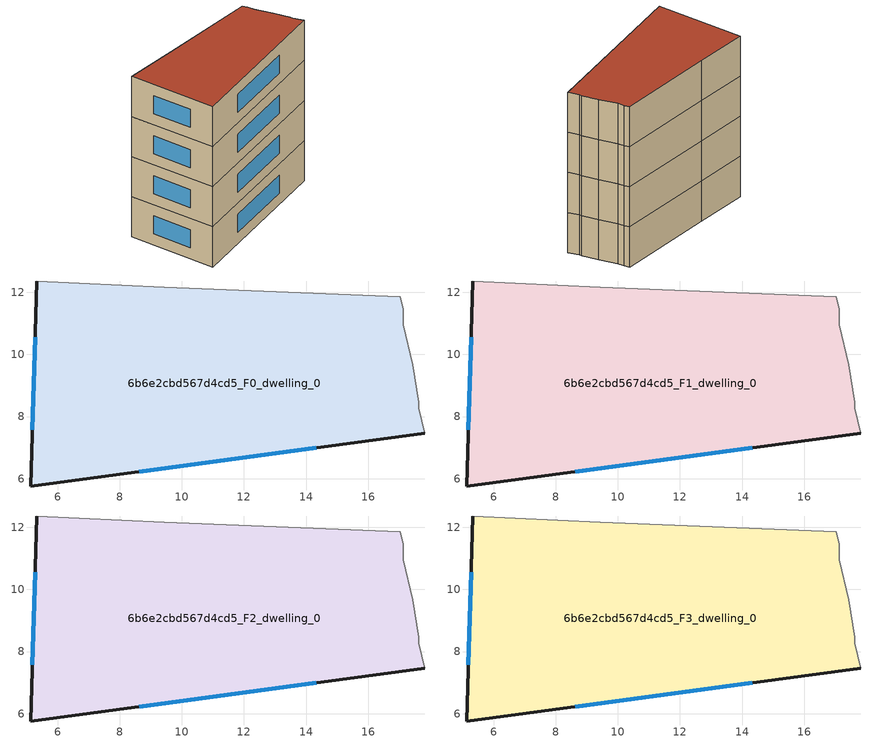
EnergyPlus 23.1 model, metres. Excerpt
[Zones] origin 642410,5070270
6b6e2cbd567d4cd5_F0_dwelling_0
 floor ground (EU_floor_Construction): 17.03,11.86 17.13,11.46 17.13,10.96 17.43,9.66 17.63,8.46 17.63,8.26 17.83,7.46 5.12,5.76 5.32,12.37 9.43,12.17 z0
 wall outside (EU_wall_Construction): 5.32,12.37 5.12,5.76 17.83,7.46 z0:3
 wall adiabatic (EU_wall_Construction): 17.83,7.46 17.63,8.26 17.63,8.46 17.43,9.66 17.13,10.96 17.13,11.46 17.03,11.86 9.43,12.17 5.32,12.37 z0:3
 window (EU_Window_Construction): 8.62,6.23 14.33,6.99 / 5.27,10.55 5.18,7.58 z0.83:2.17
6b6e2cbd567d4cd5_F1_dwelling_0
 floor to 6b6e2cbd567d4cd5_F0_dwelling_0 (EU_floor_Construction): 17.03,11.86 17.13,11.46 17.13,10.96 17.43,9.66 17.63,8.46 17.63,8.26 17.83,7.46 5.12,5.76 5.32,12.37 9.43,12.17 z3
 wall outside (EU_wall_Construction): 5.32,12.37 5.12,5.76 17.83,7.46 z3:6
 wall adiabatic (EU_wall_Construction): 17.83,7.46 17.63,8.26 17.63,8.46 17.43,9.66 17.13,10.96 17.13,11.46 17.03,11.86 9.43,12.17 5.32,12.37 z3:6
 window (EU_Window_Construction): 8.62,6.23 14.33,6.99 / 5.27,10.55 5.18,7.58 z3.83:5.17
6b6e2cbd567d4cd5_F2_dwelling_0
 floor to 6b6e2cbd567d4cd5_F1_dwelling_0 (EU_floor_Construction): 17.03,11.86 17.13,11.46 17.13,10.96 17.43,9.66 17.63,8.46 17.63,8.26 17.83,7.46 5.12,5.76 5.32,12.37 9.43,12.17 z6
 wall outside (EU_wall_Construction): 5.32,12.37 5.12,5.76 17.83,7.46 z6:9
 wall adiabatic (EU_wall_Construction): 17.83,7.46 17.63,8.26 17.63,8.46 17.43,9.66 17.13,10.96 17.13,11.46 17.03,11.86 9.43,12.17 5.32,12.37 z6:9
 window (EU_Window_Construction): 8.62,6.23 14.33,6.99 / 5.27,10.55 5.18,7.58 z6.83:8.17
6b6e2cbd567d4cd5_F3_dwelling_0
 floor to 6b6e2cbd567d4cd5_F2_dwelling_0 (EU_floor_Construction): 17.03,11.86 17.13,11.46 17.13,10.96 17.43,9.66 17.63,8.46 17.63,8.26 17.83,7.46 5.12,5.76 5.32,12.37 9.43,12.17 z9
 wall outside (EU_wall_Construction): 5.32,12.37 5.12,5.76 17.83,7.46 z9:12
 wall adiabatic (EU_wall_Construction): 17.83,7.46 17.63,8.26 17.63,8.46 17.43,9.66 17.13,10.96 17.13,11.46 17.03,11.86 9.43,12.17 5.32,12.37 z9:12
 window (EU_Window_Construction): 8.62,6.23 14.33,6.99 / 5.27,10.55 5.18,7.58 z9.83:11.17
 roof outside (EU_roof_Construction): 17.83,7.46 17.63,8.26 17.63,8.46 17.43,9.66 17.13,10.96 17.13,11.46 17.03,11.86 9.43,12.17 5.32,12.37 5.12,5.76 z12
[Building]
EU S2 Campaign: North Axis=0; Terrain=City; Solar Distribution=FullExterior
[Site:Location]
Lyon-Bron: Latitude=45.75; Longitude=5; Time Zone=1; Elevation=198
[SizingPeriod:WeatherFileDays]
AnnualSizingPeriod: Begin Month=1; Begin Day of Month=1; End Month=12; End Day of Month=31; Day of Week for Start Day=Monday; Use Weather File Daylight Saving Period=No; Use Weather File Rain and Snow Indicators=No
[MATERIAL]
EU_InternalMass_Material: Roughness=MediumRough; Thickness=0.1; Conductivity=1; Density=1800; Specific Heat=900; Thermal Absorptance=0.9; Solar Absorptance=0.7; Visible Absorptance=0.7
[MATERIAL:NOMASS] Roughness=MediumRough; Thermal Absorptance=0.9; Solar Absorptance=0.7; Visible Absorptance=0.7
Name | Thermal Resistance
EU_wall_NoMass | 0.87146
EU_roof_NoMass | 0.842276
EU_floor_NoMass | 0.496999
[WINDOWMATERIAL:SIMPLEGLAZINGSYSTEM]
EU_Window_SimpleGlazing: UFactor=2.2525; Solar Heat Gain Coefficient=0.76; Visible Transmittance=0.76
[CONSTRUCTION]
EU_wall_Construction: EU_wall_NoMass
EU_roof_Construction: EU_roof_NoMass
EU_floor_Construction: EU_floor_NoMass
EU_InternalMass_Construction: EU_InternalMass_Material
EU_Window_Construction: EU_Window_SimpleGlazing
[ZONE] Type=1; Multiplier=1; Ceiling Height=autocalculate; Floor Area=autocalculate; Part of Total Floor Area=Yes
Name | Volume
6b6e2cbd567d4cd5_F0_dwelling_0 | 201.44
6b6e2cbd567d4cd5_F1_dwelling_0; 6b6e2cbd567d4cd5_F2_dwelling_0 | 201.438
6b6e2cbd567d4cd5_F3_dwelling_0 | 604.314
[INTERNALMASS] Construction=EU_InternalMass_Construction; Surface Area=67.1464
Name | Zone or ZoneList
6b6e2cbd567d4cd5_F0_dwelling_0_EU_InternalMass | 6b6e2cbd567d4cd5_F0_dwelling_0
6b6e2cbd567d4cd5_F1_dwelling_0_EU_InternalMass | 6b6e2cbd567d4cd5_F1_dwelling_0
6b6e2cbd567d4cd5_F2_dwelling_0_EU_InternalMass | 6b6e2cbd567d4cd5_F2_dwelling_0
6b6e2cbd567d4cd5_F3_dwelling_0_EU_InternalMass | 6b6e2cbd567d4cd5_F3_dwelling_0
[OTHEREQUIPMENT] Fuel Type=Electricity; Design Level Calculation Method=Watts/Area; Power per Zone Floor Area=1; Fraction Latent=0; Fraction Radiant=0; Fraction Lost=0; Carbon Dioxide Generation Rate=0; EndUse Subcategory=EU_Step8_InternalGains
Name | Zone or ZoneList or Space or SpaceList | Schedule
EU_Step8_InternalGain_6b6e2cbd567d4cd5_F0_dwelling_0_f000 | 6b6e2cbd567d4cd5_F0_dwelling_0 | EU_Step8_GainSchedule_6b6e2cbd567d4cd5_F0_dwelling_0_f000
EU_Step8_InternalGain_6b6e2cbd567d4cd5_F1_dwelling_0_f000 | 6b6e2cbd567d4cd5_F1_dwelling_0 | EU_Step8_GainSchedule_6b6e2cbd567d4cd5_F1_dwelling_0_f000
EU_Step8_InternalGain_6b6e2cbd567d4cd5_F2_dwelling_0_f000 | 6b6e2cbd567d4cd5_F2_dwelling_0 | EU_Step8_GainSchedule_6b6e2cbd567d4cd5_F2_dwelling_0_f000
EU_Step8_InternalGain_6b6e2cbd567d4cd5_F3_dwelling_0_f000 | 6b6e2cbd567d4cd5_F3_dwelling_0 | EU_Step8_GainSchedule_6b6e2cbd567d4cd5_F3_dwelling_0_f000
[ZONEVENTILATION:DESIGNFLOWRATE] Schedule=EU_AlwaysOn; Design Flow Rate Calculation Method=AirChanges/Hour; Air Changes per Hour=0.425; Ventilation Type=Natural; Fan Pressure Rise=0; Fan Total Efficiency=1; Constant Term Coefficient=1; Temperature Term Coefficient=0; Velocity Term Coefficient=0; Velocity Squared Term Coefficient=0; Minimum Indoor Temperature=-100; Maximum Indoor Temperature=100; Delta Temperature=-100; Minimum Outdoor Temperature=-100; Maximum Outdoor Temperature=100; Maximum Wind Speed=40
Name | Zone or ZoneList or Space or SpaceList
EU_ConstantAir_6b6e2cbd567d4cd5_F0_dwelling_0 | 6b6e2cbd567d4cd5_F0_dwelling_0
EU_ConstantAir_6b6e2cbd567d4cd5_F1_dwelling_0 | 6b6e2cbd567d4cd5_F1_dwelling_0
EU_ConstantAir_6b6e2cbd567d4cd5_F2_dwelling_0 | 6b6e2cbd567d4cd5_F2_dwelling_0
EU_ConstantAir_6b6e2cbd567d4cd5_F3_dwelling_0 | 6b6e2cbd567d4cd5_F3_dwelling_0
[HVACTEMPLATE:THERMOSTAT] Constant Heating Setpoint=20; Constant Cooling Setpoint=50
EU_HeatOnly_6b6e2cbd567d4cd5_F0_dwelling_0; EU_HeatOnly_6b6e2cbd567d4cd5_F1_dwelling_0; EU_HeatOnly_6b6e2cbd567d4cd5_F2_dwelling_0; EU_HeatOnly_6b6e2cbd567d4cd5_F3_dwelling_0
[HVACTEMPLATE:ZONE:IDEALLOADSAIRSYSTEM] System Availability Schedule=EU_AlwaysOn; Maximum Heating Supply Air Temperature=50; Minimum Cooling Supply Air Temperature=13; Maximum Heating Supply Air Humidity Ratio=0.0156; Minimum Cooling Supply Air Humidity Ratio=0.0077; Heating Limit=NoLimit; Cooling Limit=NoLimit; Heating Availability Schedule=EU_AlwaysOn; Cooling Availability Schedule=EU_CoolingOff; Dehumidification Control Type=ConstantSensibleHeatRatio; Cooling Sensible Heat Ratio=0.7; Dehumidification Setpoint=60; Humidification Control Type=None; Humidification Setpoint=30; Outdoor Air Method=None; Outdoor Air Flow Rate per Person=0.00944; Outdoor Air Flow Rate per Zone Floor Area=0; Outdoor Air Flow Rate per Zone=0; Demand Controlled Ventilation Type=None; Outdoor Air Economizer Type=NoEconomizer; Heat Recovery Type=None; Sensible Heat Recovery Effectiveness=0.7; Latent Heat Recovery Effectiveness=0.65
Name | Template Thermostat
6b6e2cbd567d4cd5_F0_dwelling_0 | EU_HeatOnly_6b6e2cbd567d4cd5_F0_dwelling_0
6b6e2cbd567d4cd5_F1_dwelling_0 | EU_HeatOnly_6b6e2cbd567d4cd5_F1_dwelling_0
6b6e2cbd567d4cd5_F2_dwelling_0 | EU_HeatOnly_6b6e2cbd567d4cd5_F2_dwelling_0
6b6e2cbd567d4cd5_F3_dwelling_0 | EU_HeatOnly_6b6e2cbd567d4cd5_F3_dwelling_0
[SIZING:ZONE] Zone Cooling Design Supply Air Temperature Input Method=SupplyAirTemperature; Zone Cooling Design Supply Air Temperature=13; Zone Heating Design Supply Air Temperature Input Method=SupplyAirTemperature; Zone Heating Design Supply Air Temperature=50; Zone Cooling Design Supply Air Humidity Ratio=0.008; Zone Heating Design Supply Air Humidity Ratio=0.008; Cooling Design Air Flow Method=DesignDay; Cooling Design Air Flow Rate=0; Cooling Minimum Air Flow per Zone Floor Area=0.000762; Cooling Minimum Air Flow=0; Cooling Minimum Air Flow Fraction=0.2; Heating Design Air Flow Method=DesignDay; Heating Design Air Flow Rate=0; Heating Maximum Air Flow per Zone Floor Area=0.002032; Heating Maximum Air Flow=0.141576; Heating Maximum Air Flow Fraction=0.3; Account for Dedicated Outdoor Air System=No; Dedicated Outdoor Air System Control Strategy=NeutralSupplyAir; Dedicated Outdoor Air Low Setpoint Temperature for Design=autosize; Dedicated Outdoor Air High Setpoint Temperature for Design=autosize; Zone Load Sizing Method=Sensible Load Only No Latent Load; Zone Latent Cooling Design Supply Air Humidity Ratio Input Method=HumidityRatioDifference; Zone Cooling Design Supply Air Humidity Ratio Difference=0.005; Zone Latent Heating Design Supply Air Humidity Ratio Input Method=HumidityRatioDifference; Zone Humidification Design Supply Air Humidity Ratio Difference=0.005
6b6e2cbd567d4cd5_F0_dwelling_0; 6b6e2cbd567d4cd5_F1_dwelling_0; 6b6e2cbd567d4cd5_F2_dwelling_0; 6b6e2cbd567d4cd5_F3_dwelling_0
[SCHEDULE:CONSTANT]
Name | Hourly Value
EU_AlwaysOn | 1
EU_CoolingOff | 0
[SCHEDULE:FILE] Column Number=1; Rows to Skip at Top=0; Number of Hours of Data=8760; Column Separator=Comma; Interpolate to Timestep=No; Minutes per Item=60; Adjust Schedule for Daylight Savings=Yes
Name | File
EU_Step8_GainSchedule_6b6e2cbd567d4cd5_F0_dwelling_0_f000 | ../../schedules/6b6e2cbd567d4cd5/6b6e2cbd567d4cd5_F0_dwelling_0_f000_gain.csv
EU_Step8_GainSchedule_6b6e2cbd567d4cd5_F1_dwelling_0_f000 | ../../schedules/6b6e2cbd567d4cd5/6b6e2cbd567d4cd5_F1_dwelling_0_f000_gain.csv
EU_Step8_GainSchedule_6b6e2cbd567d4cd5_F2_dwelling_0_f000 | ../../schedules/6b6e2cbd567d4cd5/6b6e2cbd567d4cd5_F2_dwelling_0_f000_gain.csv
EU_Step8_GainSchedule_6b6e2cbd567d4cd5_F3_dwelling_0_f000 | ../../schedules/6b6e2cbd567d4cd5/6b6e2cbd567d4cd5_F3_dwelling_0_f000_gain.csv
